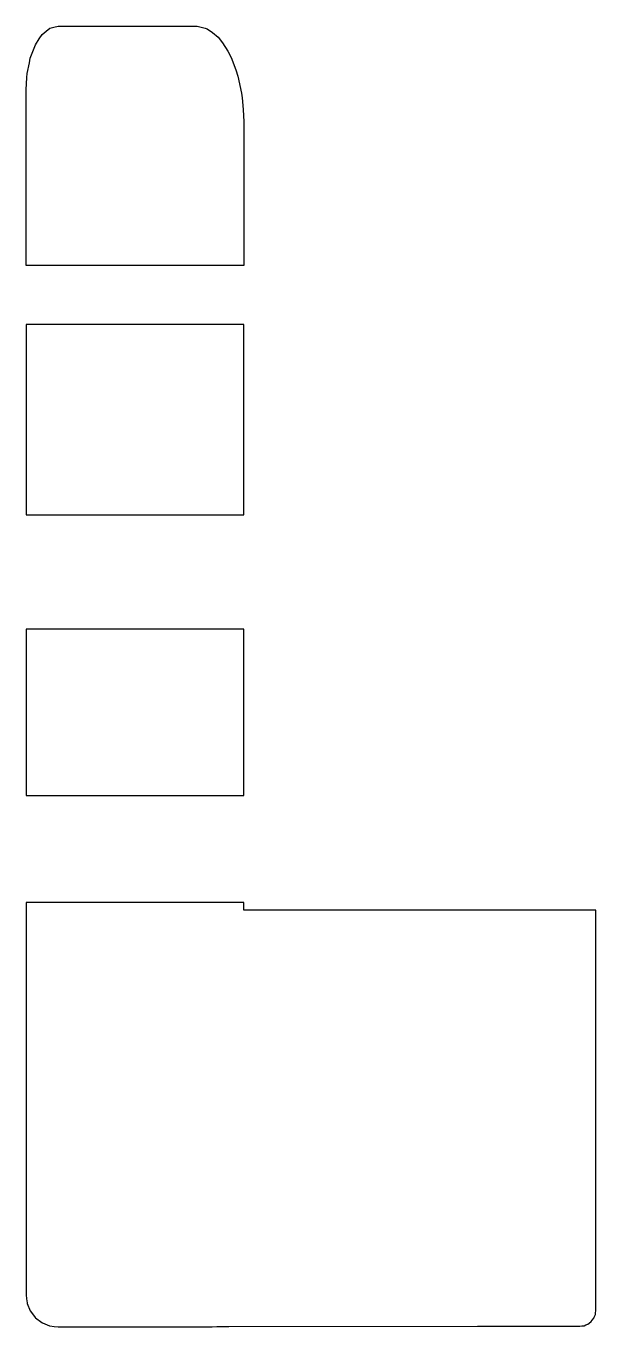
# Model space of a CAD drawing. Header units: metres. Extents: x 2.4 to 38, y -16 to 65.3.
import ezdxf

# ---------------------------------------------------------------- set-up
doc = ezdxf.new("R2010")
doc.units = ezdxf.units.M

msp = doc.modelspace()

# ---------------------------------------------------------------- linework, layer by layer
for p, q in [((3.656, 65.005), (3.882, 65.193)), ((3.882, 65.193), (4.136, 65.26)), ((4.136, 65.26), (4.4, 65.33)), ((4.4, 65.33), (6.565, 65.33)), ((6.565, 65.33), (13, 65.33)), ((13, 65.33), (13.099, 65.317)), ((13.099, 65.317), (13.596, 65.205)), ((13.596, 65.205), (13.719, 65.154)), ((13.719, 65.154), (14.05, 64.922)), ((2.986, 64.158), (3.221, 64.52)), ((3.221, 64.52), (3.4, 64.794)), ((3.4, 64.794), (3.656, 65.005)), ((14.05, 64.922), (14.401, 64.63)), ((14.401, 64.63), (14.674, 64.288)), ((14.674, 64.288), (15.013, 63.767)), ((2.668, 63.33), (2.866, 63.846)), ((2.866, 63.846), (2.986, 64.158)), ((15.013, 63.767), (15.212, 63.37)), ((2.468, 62.365), (2.606, 63.03)), ((2.606, 63.03), (2.668, 63.33)), ((15.212, 63.37), (15.51, 62.587)), ((2.4, 61.33), (2.452, 62.12)), ((2.452, 62.12), (2.468, 62.365)), ((15.51, 62.587), (15.631, 62.204)), ((15.631, 62.204), (15.851, 61.137)), ((2.4, 56.797), (2.4, 61.33)), ((15.851, 61.137), (15.904, 60.835)), ((15.904, 60.835), (15.956, 60.112)), ((15.956, 60.112), (16, 59.33)), ((16, 59.33), (16, 56.147)), ((2.4, 52.599), (2.4, 56.797)), ((16, 56.147), (16, 50.364)), ((16, 56.147), (16, 56.147)), ((2.4, 50.364), (2.4, 52.599)), ((10.198, 50.364), (2.4, 50.364)), ((16, 50.364), (10.198, 50.364)), ((8.202, 46.669), (2.4, 46.669)), ((2.4, 46.669), (2.4, 43.961)), ((16, 46.669), (8.202, 46.669)), ((16, 41.704), (16, 46.669)), ((2.4, 43.961), (2.4, 41.704)), ((2.4, 41.704), (2.4, 39.533)), ((16, 36.277), (16, 41.704)), ((2.4, 39.533), (2.4, 36.277)), ((2.4, 36.277), (2.4, 35.443)), ((16, 34.776), (16, 36.277)), ((2.4, 35.443), (2.4, 34.776)), ((2.4, 34.776), (4.758, 34.776)), ((4.758, 34.776), (16, 34.776)), ((16, 34.776), (16, 34.776)), ((13.642, 27.617), (2.4, 27.617)), ((2.4, 27.617), (2.4, 26.798)), ((16, 27.617), (13.642, 27.617)), ((16, 26.115), (16, 27.617)), ((2.4, 26.798), (2.4, 26.115)), ((2.4, 26.115), (2.4, 22.559)), ((16, 23.112), (16, 26.115)), ((16, 19.187), (16, 23.112)), ((16, 23.112), (16, 23.112)), ((2.4, 22.559), (2.4, 19.187)), ((2.4, 19.187), (2.4, 18.295)), ((16, 17.224), (16, 19.187)), ((2.4, 18.295), (2.4, 17.224)), ((2.4, 17.224), (12.918, 17.224)), ((12.918, 17.224), (16, 17.224)), ((5.482, 10.527), (2.4, 10.527)), ((2.4, 10.527), (2.4, 9.456)), ((16, 10.527), (5.482, 10.527)), ((16, 10.34), (16, 10.527)), ((16, 10.061), (16, 10.34)), ((18.927, 10.061), (16, 10.061)), ((16, 10.061), (16, 10.061)), ((25.416, 10.061), (18.927, 10.061)), ((38, 10.061), (25.416, 10.061)), ((38, -9.377), (38, 10.061)), ((2.4, 9.456), (2.4, 8.564)), ((2.4, 8.564), (2.4, 4.998)), ((2.4, 4.998), (2.4, 4.761)), ((2.4, 4.761), (2.4, 3.299)), ((2.4, 3.299), (2.4, 3.211)), ((2.4, 3.211), (2.4, 3.13)), ((2.4, 3.13), (2.4, 3.063)), ((2.4, 3.063), (2.4, -9.611)), ((2.4, -9.611), (2.4, -9.856)), ((38, -14.953), (38, -9.377)), ((2.4, -9.856), (2.4, -10.181)), ((2.4, -10.181), (2.4, -13.986)), ((2.4, -13.986), (2.4, -14)), ((2.4, -14), (2.432, -14.245)), ((2.432, -14.245), (2.465, -14.491)), ((2.465, -14.491), (2.465, -14.503)), ((2.465, -14.503), (2.468, -14.515)), ((2.468, -14.515), (2.476, -14.538)), ((2.476, -14.538), (2.665, -14.994)), ((2.665, -14.994), (2.677, -15.014)), ((2.677, -15.014), (2.978, -15.405)), ((2.978, -15.405), (2.992, -15.42)), ((2.992, -15.42), (3.385, -15.721)), ((37.766, -15.583), (37.866, -15.453)), ((37.866, -15.453), (37.896, -15.379)), ((37.896, -15.379), (37.966, -15.211)), ((37.966, -15.211), (37.973, -15.157)), ((37.973, -15.157), (38, -14.953)), ((3.385, -15.721), (3.402, -15.733)), ((3.402, -15.733), (3.422, -15.742)), ((3.422, -15.742), (3.873, -15.929)), ((3.873, -15.929), (3.894, -15.934)), ((3.894, -15.934), (4.158, -15.98)), ((4.158, -15.98), (4.4, -16)), ((4.4, -16), (13.852, -16)), ((13.852, -16), (14, -16)), ((14, -16), (14.016, -15.998)), ((14.016, -15.998), (14.322, -15.973)), ((14.322, -15.973), (15.074, -15.973)), ((15.074, -15.973), (30.603, -15.953)), ((30.603, -15.953), (37, -15.953)), ((37, -15.953), (37.115, -15.937)), ((37.115, -15.937), (37.259, -15.919)), ((37.259, -15.919), (37.364, -15.875)), ((37.364, -15.875), (37.5, -15.819)), ((37.5, -15.819), (37.585, -15.753)), ((37.585, -15.753), (37.707, -15.66)), ((37.707, -15.66), (37.766, -15.583))]:
    msp.add_line(p, q)

doc.saveas('drawing.dxf')
